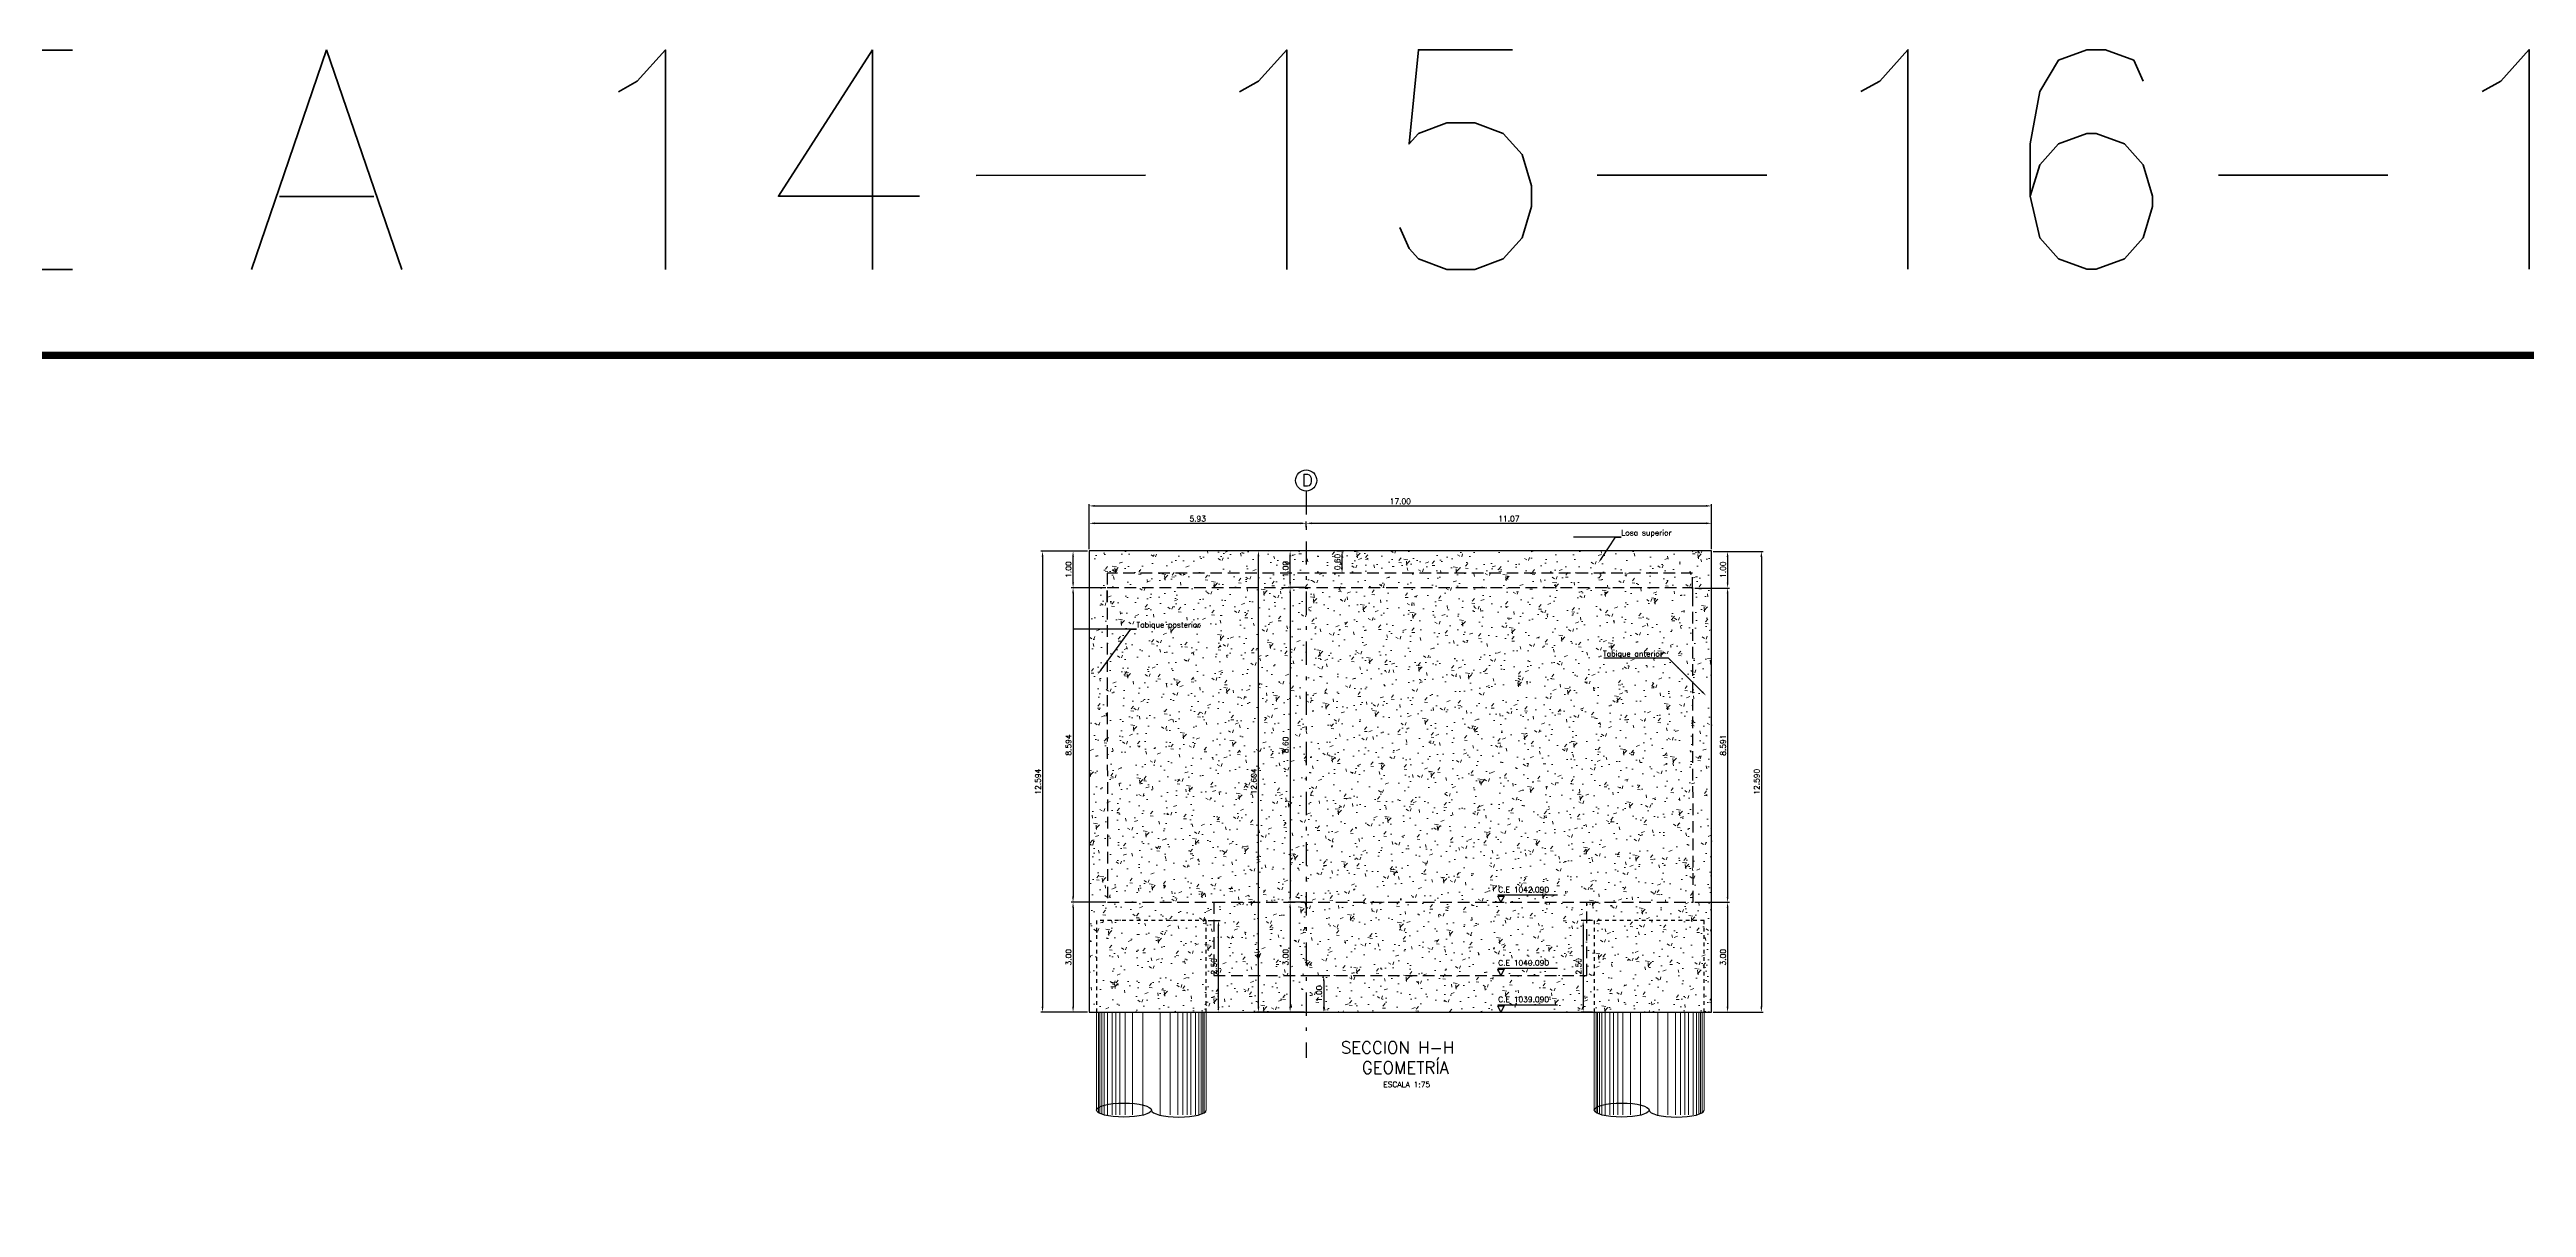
# Model space of a CAD drawing. Header units: metres. Extents: x 1080594 to 1081411, y 976871 to 977162.
# Drawn here: x 1081054 to 1081121.7, y 977129.9 to 977161.6 of the extents above; entities that cross this region are included whole.
import ezdxf
from ezdxf import colors
from ezdxf.entities.mleader import LeaderData, LeaderLine
from ezdxf.math import Vec2, Vec3

# ---------------------------------------------------------------- set-up
doc = ezdxf.new("R2010")
doc.units = ezdxf.units.M
doc.header["$LTSCALE"] = 25.4
doc.linetypes.add('DASHDOT', pattern=[1, 0.5, -0.25, 0, -0.25])
doc.linetypes.add('HIDDEN', pattern=[0.375, 0.25, -0.125])
for name, color, linetype in [('CIRCULOCONTRAP', 130, 'Continuous'), ('CONTRAPESO', 3, 'Continuous'), ('COT', 1, 'Continuous'), ('DIMCONTRAPESO', 1, 'Continuous'), ('ESC_4PL', 7, 'Continuous'), ('PROY', 9, 'HIDDEN'), ('PROYECC', 251, 'HIDDEN'), ('R175COTR', 7, 'Continuous'), ('REGL175', 7, 'Continuous')]:
    doc.layers.add(name, color=color, linetype=linetype)
for name, color, linetype, lineweight in [('COTA', 1, 'Continuous', 30), ('COTACIM', 20, 'Continuous', 5), ('EJECONTRAPESO', 41, 'DASHDOT', 30), ('OTROS', 8, 'Continuous', 5), ('SOLIDOREFCONT', 254, 'Continuous', 5)]:
    doc.layers.add(name, color=color, linetype=linetype, lineweight=lineweight)
doc.styles.add('romans', font='romans.shx')
doc.dimstyles.new('Copy 75', dxfattribs={"dimtxt": 0.15, "dimasz": 0.15, "dimexe": 0.05, "dimexo": 0.05, "dimgap": 0.05, "dimtad": 1, "dimzin": 0, "dimdsep": 46, "dimtxsty": 'romans', "dimcen": 0.002, "dimclrd": 1, "dimclre": 1, "dimclrt": 3, "dimadec": 4, "dimazin": 0, "dimtfac": 1, "dimtofl": 0, "dimtmove": 1, "dimatfit": 3, "dimfxl": 1, "dimtolj": 1, "dimtzin": 0, "dimarcsym": 1})

# ---------------------------------------------------------------- blocks, each defined once
blk = doc.blocks.new('*D1106')
at = {"layer": 'COTA', "color": 1, "lineweight": -2, "transparency": 16777216}
for p, q in [((1081082.425, 977147.934), (1081082.425, 977149.165)), ((1081082.575, 977149.115), (1081099.275, 977149.115)), ((1081099.425, 977147.93), (1081099.425, 977149.165))]:
    blk.add_line(p, q, dxfattribs=at)
at = {"layer": 'COTA', "color": 1, "transparency": 16777216}
for points in [[(1081082.575, 977149.14), (1081082.575, 977149.09), (1081082.425, 977149.115)], [(1081099.275, 977149.14), (1081099.275, 977149.09), (1081099.425, 977149.115)]]:
    blk.add_solid(points, dxfattribs=at)
at = {"layer": 'Defpoints', "color": 0, "transparency": 16777216}
for p in [(1081099.425, 977149.115), (1081082.425, 977147.884), (1081099.425, 977147.88)]:
    blk.add_point(p, dxfattribs=at)
at = {"layer": 'COTA', "color": 3, "transparency": 16777216, "insert": (1081090.925, 977149.24), "char_height": 0.15, "attachment_point": 5, "style": 'romans'}
blk.add_mtext('\\A1;17.00', dxfattribs=at)
blk = doc.blocks.new('*D1107')
at = {"layer": 'Defpoints', "color": 0, "transparency": 16777216}
for p in [(1081088.355, 977148.639), (1081082.425, 977147.884), (1081088.355, 977148.481)]:
    blk.add_point(p, dxfattribs=at)
at = {"layer": 'DIMCONTRAPESO', "color": 1, "lineweight": -2, "transparency": 16777216}
for p, q in [((1081082.425, 977147.934), (1081082.425, 977148.689)), ((1081082.575, 977148.639), (1081088.205, 977148.639)), ((1081088.355, 977148.531), (1081088.355, 977148.689))]:
    blk.add_line(p, q, dxfattribs=at)
at = {"layer": 'DIMCONTRAPESO', "color": 1, "transparency": 16777216}
for points in [[(1081082.575, 977148.664), (1081082.575, 977148.614), (1081082.425, 977148.639)], [(1081088.205, 977148.664), (1081088.205, 977148.614), (1081088.355, 977148.639)]]:
    blk.add_solid(points, dxfattribs=at)
at = {"layer": 'DIMCONTRAPESO', "color": 3, "transparency": 16777216, "insert": (1081085.39, 977148.764), "char_height": 0.15, "attachment_point": 5, "style": 'romans'}
blk.add_mtext('\\A1;5.93', dxfattribs=at)
blk = doc.blocks.new('*D1108')
at = {"layer": 'Defpoints', "color": 0, "transparency": 16777216}
for p in [(1081099.425, 977148.639), (1081088.355, 977148.481), (1081099.425, 977147.88)]:
    blk.add_point(p, dxfattribs=at)
at = {"layer": 'DIMCONTRAPESO', "color": 1, "lineweight": -2, "transparency": 16777216}
for p, q in [((1081088.355, 977148.531), (1081088.355, 977148.689)), ((1081088.505, 977148.639), (1081099.275, 977148.639)), ((1081099.425, 977147.93), (1081099.425, 977148.689))]:
    blk.add_line(p, q, dxfattribs=at)
at = {"layer": 'DIMCONTRAPESO', "color": 1, "transparency": 16777216}
for points in [[(1081088.505, 977148.664), (1081088.505, 977148.614), (1081088.355, 977148.639)], [(1081099.275, 977148.664), (1081099.275, 977148.614), (1081099.425, 977148.639)]]:
    blk.add_solid(points, dxfattribs=at)
at = {"layer": 'DIMCONTRAPESO', "color": 3, "transparency": 16777216, "insert": (1081093.89, 977148.764), "char_height": 0.15, "attachment_point": 5, "style": 'romans'}
blk.add_mtext('\\A1;11.07', dxfattribs=at)
blk = doc.blocks.new('*D1109')
at = {"layer": 'COTA', "color": 1, "lineweight": -2, "transparency": 16777216}
for p, q in [((1081082.875, 977146.875), (1081081.934, 977146.875)), ((1081081.984, 977146.725), (1081081.984, 977138.431)), ((1081082.875, 977138.281), (1081081.934, 977138.281))]:
    blk.add_line(p, q, dxfattribs=at)
at = {"layer": 'COTA', "color": 1, "transparency": 16777216}
for points in [[(1081081.959, 977146.725), (1081082.009, 977146.725), (1081081.984, 977146.875)], [(1081081.959, 977138.431), (1081082.009, 977138.431), (1081081.984, 977138.281)]]:
    blk.add_solid(points, dxfattribs=at)
at = {"layer": 'Defpoints', "color": 0, "transparency": 16777216}
for p in [(1081082.925, 977146.875), (1081081.984, 977138.281), (1081082.925, 977138.281)]:
    blk.add_point(p, dxfattribs=at)
at = {"layer": 'COTA', "color": 3, "transparency": 16777216, "insert": (1081081.859, 977142.578), "char_height": 0.15, "attachment_point": 5, "rotation": 90, "style": 'romans'}
blk.add_mtext('\\A1;8.594', dxfattribs=at)
blk = doc.blocks.new('*D1110')
at = {"layer": 'COTA', "color": 1, "lineweight": -2, "transparency": 16777216}
for p, q in [((1081082.375, 977147.874), (1081081.934, 977147.874)), ((1081081.984, 977147.025), (1081081.984, 977147.724)), ((1081082.875, 977146.875), (1081081.934, 977146.875))]:
    blk.add_line(p, q, dxfattribs=at)
at = {"layer": 'COTA', "color": 1, "transparency": 16777216}
for points in [[(1081081.959, 977147.724), (1081082.009, 977147.724), (1081081.984, 977147.874)], [(1081081.959, 977147.025), (1081082.009, 977147.025), (1081081.984, 977146.875)]]:
    blk.add_solid(points, dxfattribs=at)
at = {"layer": 'Defpoints', "color": 0, "transparency": 16777216}
for p in [(1081081.984, 977147.874), (1081082.425, 977147.874), (1081082.925, 977146.875)]:
    blk.add_point(p, dxfattribs=at)
at = {"layer": 'COTA', "color": 3, "transparency": 16777216, "insert": (1081081.859, 977147.375), "char_height": 0.15, "attachment_point": 5, "rotation": 90, "style": 'romans'}
blk.add_mtext('\\A1;1.00', dxfattribs=at)
blk = doc.blocks.new('*D1111')
at = {"layer": 'COTA', "color": 1, "lineweight": -2, "transparency": 16777216}
for p, q in [((1081082.375, 977147.874), (1081081.1, 977147.874)), ((1081081.15, 977147.724), (1081081.15, 977135.43)), ((1081082.375, 977135.28), (1081081.1, 977135.28))]:
    blk.add_line(p, q, dxfattribs=at)
at = {"layer": 'COTA', "color": 1, "transparency": 16777216}
for points in [[(1081081.125, 977147.724), (1081081.175, 977147.724), (1081081.15, 977147.874)], [(1081081.125, 977135.43), (1081081.175, 977135.43), (1081081.15, 977135.28)]]:
    blk.add_solid(points, dxfattribs=at)
at = {"layer": 'Defpoints', "color": 0, "transparency": 16777216}
for p in [(1081082.425, 977147.874), (1081081.15, 977135.28), (1081082.425, 977135.28)]:
    blk.add_point(p, dxfattribs=at)
at = {"layer": 'COTA', "color": 3, "transparency": 16777216, "insert": (1081081.025, 977141.577), "char_height": 0.15, "attachment_point": 5, "rotation": 90, "style": 'romans'}
blk.add_mtext('\\A1;12.594', dxfattribs=at)
blk = doc.blocks.new('*D1112')
at = {"layer": 'COTA', "color": 1, "lineweight": -2, "transparency": 16777216}
for p, q in [((1081082.875, 977138.28), (1081081.934, 977138.28)), ((1081081.984, 977138.13), (1081081.984, 977135.43)), ((1081082.375, 977135.28), (1081081.934, 977135.28))]:
    blk.add_line(p, q, dxfattribs=at)
at = {"layer": 'COTA', "color": 1, "transparency": 16777216}
for points in [[(1081081.959, 977138.13), (1081082.009, 977138.13), (1081081.984, 977138.28)], [(1081081.959, 977135.43), (1081082.009, 977135.43), (1081081.984, 977135.28)]]:
    blk.add_solid(points, dxfattribs=at)
at = {"layer": 'Defpoints', "color": 0, "transparency": 16777216}
for p in [(1081082.925, 977138.28), (1081081.984, 977135.28), (1081082.425, 977135.28)]:
    blk.add_point(p, dxfattribs=at)
at = {"layer": 'COTA', "color": 3, "transparency": 16777216, "insert": (1081081.859, 977136.78), "char_height": 0.15, "attachment_point": 5, "rotation": 90, "style": 'romans'}
blk.add_mtext('\\A1;3.00', dxfattribs=at)
blk = doc.blocks.new('*D1113')
at = {"layer": 'COTA', "color": 1, "lineweight": -2, "transparency": 16777216}
for p, q in [((1081099.475, 977147.87), (1081099.916, 977147.87)), ((1081099.866, 977147.72), (1081099.866, 977147.021)), ((1081098.975, 977146.871), (1081099.916, 977146.871))]:
    blk.add_line(p, q, dxfattribs=at)
at = {"layer": 'COTA', "color": 1, "transparency": 16777216}
for points in [[(1081099.841, 977147.72), (1081099.891, 977147.72), (1081099.866, 977147.87)], [(1081099.841, 977147.021), (1081099.891, 977147.021), (1081099.866, 977146.871)]]:
    blk.add_solid(points, dxfattribs=at)
at = {"layer": 'Defpoints', "color": 0, "transparency": 16777216}
for p in [(1081099.425, 977147.87), (1081098.925, 977146.871), (1081099.866, 977146.871)]:
    blk.add_point(p, dxfattribs=at)
at = {"layer": 'COTA', "color": 3, "transparency": 16777216, "insert": (1081099.741, 977147.371), "char_height": 0.15, "attachment_point": 5, "rotation": 90, "style": 'romans'}
blk.add_mtext('\\A1;1.00', dxfattribs=at)
blk = doc.blocks.new('*D1114')
at = {"layer": 'COTA', "color": 1, "lineweight": -2, "transparency": 16777216}
for p, q in [((1081099.475, 977147.87), (1081100.838, 977147.87)), ((1081100.788, 977147.72), (1081100.788, 977135.43)), ((1081099.475, 977135.28), (1081100.838, 977135.28))]:
    blk.add_line(p, q, dxfattribs=at)
at = {"layer": 'COTA', "color": 1, "transparency": 16777216}
for points in [[(1081100.763, 977147.72), (1081100.813, 977147.72), (1081100.788, 977147.87)], [(1081100.763, 977135.43), (1081100.813, 977135.43), (1081100.788, 977135.28)]]:
    blk.add_solid(points, dxfattribs=at)
at = {"layer": 'Defpoints', "color": 0, "transparency": 16777216}
for p in [(1081099.425, 977147.87), (1081099.425, 977135.28), (1081100.788, 977135.28)]:
    blk.add_point(p, dxfattribs=at)
at = {"layer": 'COTA', "color": 3, "transparency": 16777216, "insert": (1081100.663, 977141.575), "char_height": 0.15, "attachment_point": 5, "rotation": 90, "style": 'romans'}
blk.add_mtext('\\A1;12.590', dxfattribs=at)
blk = doc.blocks.new('*D1115')
at = {"layer": 'COTA', "color": 1, "lineweight": -2, "transparency": 16777216}
for p, q in [((1081088.305, 977147.884), (1081086.998, 977147.884)), ((1081087.048, 977135.43), (1081087.048, 977147.734)), ((1081088.305, 977135.28), (1081086.998, 977135.28))]:
    blk.add_line(p, q, dxfattribs=at)
at = {"layer": 'COTA', "color": 1, "transparency": 16777216}
for points in [[(1081087.023, 977147.734), (1081087.073, 977147.734), (1081087.048, 977147.884)], [(1081087.023, 977135.43), (1081087.073, 977135.43), (1081087.048, 977135.28)]]:
    blk.add_solid(points, dxfattribs=at)
at = {"layer": 'Defpoints', "color": 0, "transparency": 16777216}
for p in [(1081087.048, 977147.884), (1081088.355, 977147.884), (1081088.355, 977135.28)]:
    blk.add_point(p, dxfattribs=at)
at = {"layer": 'COTA', "color": 3, "transparency": 16777216, "insert": (1081086.923, 977141.582), "char_height": 0.15, "attachment_point": 5, "rotation": 90, "style": 'romans'}
blk.add_mtext('\\A1;12.604', dxfattribs=at)
blk = doc.blocks.new('*D1116')
at = {"layer": 'COTA', "color": 1, "lineweight": -2, "transparency": 16777216}
for p, q in [((1081098.975, 977146.871), (1081099.916, 977146.871)), ((1081099.866, 977146.721), (1081099.866, 977138.43)), ((1081098.975, 977138.28), (1081099.916, 977138.28))]:
    blk.add_line(p, q, dxfattribs=at)
at = {"layer": 'COTA', "color": 1, "transparency": 16777216}
for points in [[(1081099.841, 977146.721), (1081099.891, 977146.721), (1081099.866, 977146.871)], [(1081099.841, 977138.43), (1081099.891, 977138.43), (1081099.866, 977138.28)]]:
    blk.add_solid(points, dxfattribs=at)
at = {"layer": 'Defpoints', "color": 0, "transparency": 16777216}
for p in [(1081098.925, 977146.871), (1081098.925, 977138.28), (1081099.866, 977138.28)]:
    blk.add_point(p, dxfattribs=at)
at = {"layer": 'COTA', "color": 3, "transparency": 16777216, "insert": (1081099.741, 977142.576), "char_height": 0.15, "attachment_point": 5, "rotation": 90, "style": 'romans'}
blk.add_mtext('\\A1;8.591', dxfattribs=at)
blk = doc.blocks.new('*D1117')
at = {"layer": 'COTA', "color": 1, "lineweight": -2, "transparency": 16777216}
for p, q in [((1081098.975, 977138.28), (1081099.916, 977138.28)), ((1081099.866, 977138.13), (1081099.866, 977135.43)), ((1081099.475, 977135.28), (1081099.916, 977135.28))]:
    blk.add_line(p, q, dxfattribs=at)
at = {"layer": 'COTA', "color": 1, "transparency": 16777216}
for points in [[(1081099.841, 977138.13), (1081099.891, 977138.13), (1081099.866, 977138.28)], [(1081099.841, 977135.43), (1081099.891, 977135.43), (1081099.866, 977135.28)]]:
    blk.add_solid(points, dxfattribs=at)
at = {"layer": 'Defpoints', "color": 0, "transparency": 16777216}
for p in [(1081098.925, 977138.28), (1081099.425, 977135.28), (1081099.866, 977135.28)]:
    blk.add_point(p, dxfattribs=at)
at = {"layer": 'COTA', "color": 3, "transparency": 16777216, "insert": (1081099.741, 977136.78), "char_height": 0.15, "attachment_point": 5, "rotation": 90, "style": 'romans'}
blk.add_mtext('\\A1;3.00', dxfattribs=at)
blk = doc.blocks.new('*D1118')
at = {"layer": 'COTA', "color": 1, "lineweight": -2, "transparency": 16777216}
for p, q in [((1081088.306, 977146.884), (1081087.864, 977146.884)), ((1081087.914, 977146.734), (1081087.914, 977138.43)), ((1081088.305, 977138.28), (1081087.864, 977138.28))]:
    blk.add_line(p, q, dxfattribs=at)
at = {"layer": 'COTA', "color": 1, "transparency": 16777216}
for points in [[(1081087.889, 977146.734), (1081087.939, 977146.734), (1081087.914, 977146.884)], [(1081087.889, 977138.43), (1081087.939, 977138.43), (1081087.914, 977138.28)]]:
    blk.add_solid(points, dxfattribs=at)
at = {"layer": 'Defpoints', "color": 0, "transparency": 16777216}
for p in [(1081088.356, 977146.884), (1081087.914, 977138.28), (1081088.355, 977138.28)]:
    blk.add_point(p, dxfattribs=at)
at = {"layer": 'COTA', "color": 3, "transparency": 16777216, "insert": (1081087.789, 977142.582), "char_height": 0.15, "attachment_point": 5, "rotation": 90, "style": 'romans'}
blk.add_mtext('\\A1;8.60', dxfattribs=at)
blk = doc.blocks.new('*D1119')
at = {"layer": 'COTA', "color": 1, "lineweight": -2, "transparency": 16777216}
for p, q in [((1081088.305, 977147.884), (1081087.864, 977147.884)), ((1081087.914, 977147.034), (1081087.914, 977147.734)), ((1081088.306, 977146.884), (1081087.864, 977146.884))]:
    blk.add_line(p, q, dxfattribs=at)
at = {"layer": 'COTA', "color": 1, "transparency": 16777216}
for points in [[(1081087.889, 977147.734), (1081087.939, 977147.734), (1081087.914, 977147.884)], [(1081087.889, 977147.034), (1081087.939, 977147.034), (1081087.914, 977146.884)]]:
    blk.add_solid(points, dxfattribs=at)
at = {"layer": 'Defpoints', "color": 0, "transparency": 16777216}
for p in [(1081087.914, 977147.884), (1081088.355, 977147.884), (1081088.356, 977146.884)]:
    blk.add_point(p, dxfattribs=at)
at = {"layer": 'COTA', "color": 3, "transparency": 16777216, "insert": (1081087.789, 977147.384), "char_height": 0.15, "attachment_point": 5, "rotation": 90, "style": 'romans'}
blk.add_mtext('\\A1;1.00', dxfattribs=at)
blk = doc.blocks.new('*D1120')
at = {"layer": 'COTA', "color": 1, "lineweight": -2, "transparency": 16777216}
for p, q in [((1081088.305, 977138.28), (1081087.864, 977138.28)), ((1081087.914, 977138.13), (1081087.914, 977135.43)), ((1081088.305, 977135.28), (1081087.864, 977135.28))]:
    blk.add_line(p, q, dxfattribs=at)
at = {"layer": 'COTA', "color": 1, "transparency": 16777216}
for points in [[(1081087.889, 977138.13), (1081087.939, 977138.13), (1081087.914, 977138.28)], [(1081087.889, 977135.43), (1081087.939, 977135.43), (1081087.914, 977135.28)]]:
    blk.add_solid(points, dxfattribs=at)
at = {"layer": 'Defpoints', "color": 0, "transparency": 16777216}
for p in [(1081088.355, 977138.28), (1081087.914, 977135.28), (1081088.355, 977135.28)]:
    blk.add_point(p, dxfattribs=at)
at = {"layer": 'COTA', "color": 3, "transparency": 16777216, "insert": (1081087.789, 977136.78), "char_height": 0.15, "attachment_point": 5, "rotation": 90, "style": 'romans'}
blk.add_mtext('\\A1;3.00', dxfattribs=at)
blk = doc.blocks.new('*D1121')
at = {"layer": 'COTA', "color": 1, "lineweight": -2, "transparency": 16777216}
for p, q in [((1081089.188, 977147.884), (1081089.382, 977147.884)), ((1081089.396, 977147.279), (1081089.282, 977147.279)), ((1081089.332, 977147.429), (1081089.332, 977147.734))]:
    blk.add_line(p, q, dxfattribs=at)
at = {"layer": 'COTA', "color": 1, "transparency": 16777216}
for points in [[(1081089.307, 977147.734), (1081089.357, 977147.734), (1081089.332, 977147.884)], [(1081089.307, 977147.429), (1081089.357, 977147.429), (1081089.332, 977147.279)]]:
    blk.add_solid(points, dxfattribs=at)
at = {"layer": 'Defpoints', "color": 0, "transparency": 16777216}
for p in [(1081089.138, 977147.884, 308.057), (1081089.332, 977147.884), (1081089.446, 977147.279, 308.057)]:
    blk.add_point(p, dxfattribs=at)
at = {"layer": 'COTA', "color": 3, "transparency": 16777216, "insert": (1081089.207, 977147.581), "char_height": 0.15, "attachment_point": 5, "rotation": 90, "style": 'romans'}
blk.add_mtext('\\A1;0.60', dxfattribs=at)
blk = doc.blocks.new('*D1122')
at = {"layer": 'COTA', "color": 1, "lineweight": -2, "transparency": 16777216}
for p, q in [((1081088.405, 977136.28), (1081088.882, 977136.28)), ((1081088.832, 977136.13), (1081088.832, 977135.43)), ((1081088.405, 977135.28), (1081088.882, 977135.28))]:
    blk.add_line(p, q, dxfattribs=at)
at = {"layer": 'COTA', "color": 1, "transparency": 16777216}
for points in [[(1081088.807, 977136.13), (1081088.857, 977136.13), (1081088.832, 977136.28)], [(1081088.807, 977135.43), (1081088.857, 977135.43), (1081088.832, 977135.28)]]:
    blk.add_solid(points, dxfattribs=at)
at = {"layer": 'Defpoints', "color": 0, "transparency": 16777216}
for p in [(1081088.355, 977136.28, 308.057), (1081088.355, 977135.28, 308.057), (1081088.832, 977135.28)]:
    blk.add_point(p, dxfattribs=at)
at = {"layer": 'COTA', "color": 3, "transparency": 16777216, "insert": (1081088.707, 977135.78), "char_height": 0.15, "attachment_point": 5, "rotation": 90, "style": 'romans'}
blk.add_mtext('\\A1;1.00', dxfattribs=at)
blk = doc.blocks.new('*D1444')
at = {"layer": 'COTA', "color": 1, "lineweight": -2, "transparency": 16777216}
for p, q in [((1081085.674, 977137.782), (1081086.007, 977137.782)), ((1081085.957, 977135.43), (1081085.957, 977137.632)), ((1081085.674, 977135.28), (1081086.007, 977135.28))]:
    blk.add_line(p, q, dxfattribs=at)
at = {"layer": 'COTA', "color": 1, "transparency": 16777216}
for points in [[(1081085.932, 977137.632), (1081085.982, 977137.632), (1081085.957, 977137.782)], [(1081085.932, 977135.43), (1081085.982, 977135.43), (1081085.957, 977135.28)]]:
    blk.add_solid(points, dxfattribs=at)
at = {"layer": 'Defpoints', "color": 0, "transparency": 16777216}
for p in [(1081085.624, 977137.782), (1081085.957, 977137.782), (1081085.624, 977135.28)]:
    blk.add_point(p, dxfattribs=at)
at = {"layer": 'COTA', "color": 3, "transparency": 16777216, "insert": (1081085.832, 977136.531), "char_height": 0.15, "attachment_point": 5, "rotation": 90, "style": 'romans'}
blk.add_mtext('\\A1;2.50', dxfattribs=at)
blk = doc.blocks.new('*D1445')
at = {"layer": 'COTA', "color": 1, "lineweight": -2, "transparency": 16777216}
for p, q in [((1081096.172, 977137.782), (1081095.87, 977137.782)), ((1081095.92, 977137.632), (1081095.92, 977135.43)), ((1081096.172, 977135.28), (1081095.87, 977135.28))]:
    blk.add_line(p, q, dxfattribs=at)
at = {"layer": 'COTA', "color": 1, "transparency": 16777216}
for points in [[(1081095.895, 977137.632), (1081095.945, 977137.632), (1081095.92, 977137.782)], [(1081095.895, 977135.43), (1081095.945, 977135.43), (1081095.92, 977135.28)]]:
    blk.add_solid(points, dxfattribs=at)
at = {"layer": 'Defpoints', "color": 0, "transparency": 16777216}
for p in [(1081096.222, 977137.782), (1081095.92, 977135.28), (1081096.222, 977135.28)]:
    blk.add_point(p, dxfattribs=at)
at = {"layer": 'COTA', "color": 3, "transparency": 16777216, "insert": (1081095.795, 977136.531), "char_height": 0.15, "attachment_point": 5, "rotation": 90, "style": 'romans'}
blk.add_mtext('\\A1;2.50', dxfattribs=at)

msp = doc.modelspace()

# ---------------------------------------------------------------- hatches: boundary and pattern name
at = {"layer": 'SOLIDOREFCONT', "true_color": 0x5b5b5b, "transparency": 33554546}
h = msp.add_hatch(dxfattribs=at)
h.set_pattern_fill('AR-CONC', color=251, scale=0.005)
h.set_pattern_definition([(50, (426.2063, 72.8429), (0.91092334498, -0.0796954277), [0.09525, -1.04775]), (355, (426.2063, 72.8429), (-0.1762171071, 0.9552842262), [0.0762, -0.83820292085]), (100.4514447, (426.28225, 72.8363), (0.73470623545, 0.87558875956), [0.080950044, -0.890451223]), (46.1842, (426.2063, 73.0969), (1.3553952045, -0.2102116397), [0.142875, -1.571625]), (96.63555761, (426.3193, 73.0794), (1.1870206703, 1.237130623), [0.1214251157, -1.3356780408]), (351.18415117, (426.2063, 73.097), (1.1870206703, 1.2371306229), [0.1142998354, -1.2572986596]), (21, (426.3333, 73.0334), (0.75807195635, -0.51132599094), [0.09525, -1.04775]), (326, (426.3333, 73.0334), (0.30901014174, 0.9209398306), [0.0762, -0.8382]), (71.451445, (426.3965, 72.9908), (1.0670820964, 0.40961384443), [0.080950044, -0.890449688]), (37.5, (426.20634, 72.84294), (0.01544301625, 0.422775194366), [0, -0.82804, 0, -0.8509, 0, -0.841375]), (7.5, (426.20634, 72.84294), (0.33409831255, 0.50090287409), [0, -0.48514, 0, -0.80899, 0, -0.320675]), (327.5, (425.92313, 72.84294), (0.677952975834, -0.02864371996), [0, -0.3175, 0, -0.9906, 0, -1.31445]), (317.5, (425.7961, 72.84294), (0.74064590693, 0.12713245517), [0, -0.41275, 0, -0.65786, 0, -0.93345])])
h.paths.add_polyline_path([(1081099.425038, 977147.871275), (1081088.355395, 977147.885275), (1081082.425479, 977147.875275), (1081082.425479, 977135.280275), (1081099.425292, 977135.280275)])

# ---------------------------------------------------------------- linework, layer by layer
at = {"layer": 'CIRCULOCONTRAP'}
msp.add_circle((1081088.35292, 977149.809702), 0.289667, dxfattribs=at)
at = {"layer": 'CONTRAPESO'}
msp.add_lwpolyline([(1081099.425038, 977147.882379), (1081082.42542, 977147.884379), (1081082.425479, 977135.280275), (1081099.425292, 977135.280275)], close=True, dxfattribs=at)
at = {"layer": 'COT'}
for centre in [(1081083.373431, 977132.602379), (1081096.972261, 977132.602379)]:
    msp.add_ellipse(centre, major_axis=(0.750261, 0), ratio=0.25438133, dxfattribs=at)
for centre in [(1081084.873952, 977132.602379), (1081098.472782, 977132.602379)]:
    msp.add_ellipse(centre, major_axis=(0.750261, 0), ratio=0.25438133, start_param=3.141592654, end_param=6.283185307, dxfattribs=at)
at = {"layer": 'COTA', "const_width": 0.2}
msp.add_lwpolyline([(1080619.797527, 977153.234077), (1081240.811784, 977153.234077), (1081240.811784, 976870.940986), (1080619.797527, 976870.940986)], close=True, dxfattribs=at)
at = {"layer": 'COTA', "color": 2}
for points in [[(1081082.425479, 977147.874275), (1081082.425479, 977147.874275)], [(1081093.585227, 977138.480474), (1081095.220009, 977138.480474)], [(1081093.585227, 977136.480452), (1081095.220009, 977136.480452)], [(1081093.585227, 977135.480452), (1081095.220009, 977135.480452)]]:
    msp.add_lwpolyline(points, dxfattribs=at)
for points in [[(1081093.585227, 977138.449197), (1081093.757326, 977138.449197), (1081093.671277, 977138.281785), (1081093.671277, 977138.281785)], [(1081093.585227, 977136.449175), (1081093.757326, 977136.449175), (1081093.671277, 977136.281763), (1081093.671277, 977136.281763)], [(1081093.585227, 977135.449175), (1081093.757326, 977135.449175), (1081093.671277, 977135.281763), (1081093.671277, 977135.281763)]]:
    msp.add_lwpolyline(points, close=True, dxfattribs=at)
at = {"layer": 'EJECONTRAPESO', "ltscale": 0.05}
msp.add_lwpolyline([(1081088.355395, 977149.516091), (1081088.355395, 977134.026555)], dxfattribs=at)
at = {"layer": 'OTROS'}
for p, q in [((1081082.678615, 977135.280275), (1081082.678615, 977132.530366)), ((1081082.71685, 977135.280275), (1081082.71685, 977132.510024)), ((1081082.767831, 977135.280275), (1081082.767831, 977132.489715)), ((1081082.831556, 977135.280275), (1081082.831556, 977132.46999)), ((1081082.920771, 977135.280275), (1081082.920771, 977132.46999)), ((1081083.048222, 977135.280275), (1081083.048222, 977132.46999)), ((1081083.150182, 977135.280275), (1081083.150182, 977132.46999)), ((1081083.264888, 977135.280275), (1081083.264888, 977132.46999)), ((1081083.405083, 977135.280275), (1081083.405083, 977132.46999)), ((1081083.612087, 977135.280275), (1081083.612087, 977132.46999)), ((1081083.885794, 977135.280275), (1081083.885794, 977132.46999)), ((1081084.361576, 977135.280275), (1081084.361576, 977132.46999)), ((1081084.635283, 977135.280275), (1081084.635283, 977132.46999)), ((1081084.842287, 977135.280275), (1081084.842287, 977132.46999)), ((1081084.982483, 977135.280275), (1081084.982483, 977132.46999)), ((1081085.097188, 977135.280275), (1081085.097188, 977132.46999)), ((1081085.199149, 977135.280275), (1081085.199149, 977132.46999)), ((1081085.326599, 977135.280275), (1081085.326599, 977132.46999)), ((1081085.415814, 977135.280275), (1081085.415814, 977132.46999)), ((1081085.47954, 977135.280275), (1081085.47954, 977132.489715)), ((1081085.53052, 977135.280275), (1081085.53052, 977132.510024)), ((1081085.568755, 977135.280275), (1081085.568755, 977132.530366)), ((1081096.277293, 977135.280275), (1081096.277293, 977132.530366)), ((1081096.315528, 977135.280275), (1081096.315528, 977132.510024)), ((1081096.366508, 977135.280275), (1081096.366508, 977132.489715)), ((1081096.430233, 977135.280275), (1081096.430233, 977132.46999)), ((1081096.519448, 977135.280275), (1081096.519448, 977132.46999)), ((1081096.646899, 977135.280275), (1081096.646899, 977132.46999)), ((1081096.748859, 977135.280275), (1081096.748859, 977132.46999)), ((1081096.863565, 977135.280275), (1081096.863565, 977132.46999)), ((1081097.00376, 977135.280275), (1081097.00376, 977132.46999)), ((1081097.210764, 977135.280275), (1081097.210764, 977132.46999)), ((1081097.484471, 977135.280275), (1081097.484471, 977132.46999)), ((1081097.960406, 977135.280275), (1081097.960406, 977132.46999)), ((1081098.234113, 977135.280275), (1081098.234113, 977132.46999)), ((1081098.441117, 977135.280275), (1081098.441117, 977132.46999)), ((1081098.581313, 977135.280275), (1081098.581313, 977132.46999)), ((1081098.696018, 977135.280275), (1081098.696018, 977132.46999)), ((1081098.797979, 977135.280275), (1081098.797979, 977132.46999)), ((1081098.925429, 977135.280275), (1081098.925429, 977132.46999)), ((1081099.014645, 977135.280275), (1081099.014645, 977132.46999)), ((1081099.07837, 977135.280275), (1081099.07837, 977132.489715)), ((1081099.12935, 977135.280275), (1081099.12935, 977132.510024)), ((1081099.167585, 977135.280275), (1081099.167585, 977132.530366))]:
    msp.add_line(p, q, dxfattribs=at)
for points in [[(1081082.623171, 977132.602379), (1081082.623171, 977135.280275), (1081085.624213, 977135.280275), (1081085.624213, 977132.602379)], [(1081096.222001, 977132.602379), (1081096.222001, 977135.280275), (1081099.223043, 977135.280275), (1081099.223043, 977132.602379)]]:
    msp.add_lwpolyline(points, dxfattribs=at)
at = {"layer": 'PROY', "color": 250, "ltscale": 0.05}
msp.add_lwpolyline([(1081096.023692, 977136.280272), (1081096.023692, 977138.280275), (1081098.925499, 977138.280278), (1081098.910832, 977147.278091), (1081082.911207, 977147.279973), (1081082.925846, 977138.280356), (1081085.82627, 977138.280275), (1081085.82627, 977136.280188)], close=True, dxfattribs=at)
at = {"layer": 'PROY', "color": 252, "ltscale": 0.05}
for points in [[(1081082.911207, 977146.487856), (1081082.91512, 977146.884274), (1081098.910832, 977146.884274), (1081098.910832, 977146.485974)], [(1081085.82627, 977138.280275), (1081096.023692, 977138.280275)]]:
    msp.add_lwpolyline(points, dxfattribs=at)
at = {"layer": 'PROYECC', "color": 14, "ltscale": 0.01}
for points in [[(1081082.623171, 977135.280275), (1081085.624213, 977135.280275), (1081085.624213, 977137.782306), (1081082.623171, 977137.782306)], [(1081096.222001, 977135.280275), (1081099.223043, 977135.280275), (1081099.223043, 977137.782306), (1081096.222001, 977137.782306)]]:
    msp.add_lwpolyline(points, close=True, dxfattribs=at)

# ---------------------------------------------------------------- texts
at = {"layer": 'COTA', "color": 3, "char_height": 0.15, "attachment_point": 1, "style": 'romans'}
for s, insert in [('C.E 1042.090', (1081093.600201, 977138.701057)), ('C.E 1040.090', (1081093.600201, 977136.701035)), ('C.E 1039.090', (1081093.600201, 977135.701034))]:
    msp.add_mtext(s, dxfattribs=dict(at, insert=insert))
at = {"layer": 'ESC_4PL', "insert": (1080899.154903, 977171.551388), "char_height": 6, "width": 322.62567568, "attachment_point": 1, "rotation": 0.00909457, "style": 'romans'}
msp.add_mtext('\\pi86.064;\\PCONTRAPESO EJE A 14-15-16-17-18', dxfattribs=at)
at = {"layer": 'R175COTR', "insert": (1081088.235309, 977149.981544, 308.056641), "char_height": 0.33, "width": 0.41500103, "attachment_point": 1, "rotation": 359.99996369, "style": 'romans'}
msp.add_mtext('{\\C0;D}', dxfattribs=at)
at = {"layer": 'REGL175', "insert": (1081083.09193, 977134.477009), "char_height": 0.33, "width": 14.49150363, "attachment_point": 1, "style": 'romans'}
msp.add_mtext('\\pi6.2094;{\\C0;SECCION H-H \\P\\pi6.7822;GEOMETRÍA\\P\\pi7.3672;\\H0.45455x;\\C3;ESCALA 1:75}', dxfattribs=at)

# ---------------------------------------------------------------- dimensions: what is measured, and where the dimension line sits
at = {"layer": 'COTA', "color": 4}
dim = msp.add_linear_dim(base=(1081099.424979, 977149.115433), p1=(1081082.425379, 977147.884379), p2=(1081099.424979, 977147.880379), dimstyle='Copy 75', dxfattribs=at)
dim.commit()
dim.dimension.update_dxf_attribs({"geometry": '*D1106', "text_midpoint": (1081090.925179, 977149.240433)})
at = {"layer": 'COTA', "color": 2}
for base, p1, p2, picture, middle in [((1081081.149647, 977135.280275), (1081082.425479, 977147.874275), (1081082.425479, 977135.280275), '*D1111', (1081081.024647, 977141.577275)), ((1081087.04816, 977147.884275), (1081088.355395, 977135.280275), (1081088.355395, 977147.884275), '*D1115', (1081086.92316, 977141.582275)), ((1081100.788017, 977135.280275), (1081099.425038, 977147.870275), (1081099.425292, 977135.280275), '*D1114', (1081100.663017, 977141.575275)), ((1081081.984476, 977138.281275), (1081082.925479, 977146.875116), (1081082.925479, 977138.281275), '*D1109', (1081081.859476, 977142.578196)), ((1081099.865981, 977138.280275), (1081098.925035, 977146.870906), (1081098.925479, 977138.280275), '*D1116', (1081099.740981, 977142.57559))]:
    dim = msp.add_linear_dim(base=base, p1=p1, p2=p2, angle=90, dimstyle='Copy 75', override={"dimdec": 3}, dxfattribs=at)
    dim.commit()
    dim.dimension.update_dxf_attribs({"geometry": picture, "text_midpoint": middle})
at = {"layer": 'COTA'}
for base, p1, p2, picture, middle in [((1081081.984476, 977147.874275), (1081082.925479, 977146.875116), (1081082.425479, 977147.874275), '*D1110', (1081081.859476, 977147.374696)), ((1081087.914392, 977147.884275), (1081088.355605, 977146.884274), (1081088.355395, 977147.884275), '*D1119', (1081087.789392, 977147.384274)), ((1081099.865981, 977146.870906), (1081099.42502, 977147.870275), (1081098.925035, 977146.870906), '*D1113', (1081099.740981, 977147.37059)), ((1081087.914392, 977138.280275), (1081088.355621, 977146.884274), (1081088.355395, 977138.280275), '*D1118', (1081087.789392, 977142.582274)), ((1081081.984461, 977135.280275), (1081082.925479, 977138.280275), (1081082.425479, 977135.280275), '*D1112', (1081081.859461, 977136.780275)), ((1081087.914377, 977135.280275), (1081088.355395, 977138.280275), (1081088.355395, 977135.280275), '*D1120', (1081087.789377, 977136.780275)), ((1081099.865981, 977135.280275), (1081098.925479, 977138.280275), (1081099.425038, 977135.280275), '*D1117', (1081099.740981, 977136.780275))]:
    dim = msp.add_linear_dim(base=base, p1=p1, p2=p2, angle=90, dimstyle='Copy 75', dxfattribs=at)
    dim.commit()
    dim.dimension.update_dxf_attribs({"geometry": picture, "text_midpoint": middle})
at = {"layer": 'COTA', "color": 2}
for base, p1, p2, picture, middle in [((1081089.332455, 977147.88356), (1081089.446209, 977147.279271, 308.056641), (1081089.138244, 977147.88356, 308.056641), '*D1121', (1081089.207455, 977147.581416)), ((1081085.957242, 977137.782306), (1081085.624213, 977135.280275), (1081085.624213, 977137.782306), '*D1444', (1081085.832242, 977136.53129)), ((1081095.920235, 977135.280275), (1081096.222001, 977137.782306), (1081096.222001, 977135.280275), '*D1445', (1081095.795235, 977136.53129)), ((1081088.831759, 977135.280275, -308.056641), (1081088.355395, 977136.280209), (1081088.355395, 977135.280275), '*D1122', (1081088.706759, 977135.780242, -308.056641))]:
    dim = msp.add_linear_dim(base=base, p1=p1, p2=p2, angle=90, dimstyle='Copy 75', dxfattribs=at)
    dim.commit()
    dim.dimension.update_dxf_attribs({"geometry": picture, "text_midpoint": middle})
at = {"layer": 'DIMCONTRAPESO'}
for base, p1, p2, picture, middle in [((1081088.355336, 977148.639441), (1081082.42542, 977147.884379), (1081088.355336, 977148.480854), '*D1107', (1081085.390378, 977148.764441)), ((1081099.424979, 977148.639441), (1081088.355336, 977148.480854), (1081099.424979, 977147.880379), '*D1108', (1081093.890157, 977148.764441))]:
    dim = msp.add_linear_dim(base=base, p1=p1, p2=p2, dimstyle='Copy 75', dxfattribs=at)
    dim.commit()
    dim.dimension.update_dxf_attribs({"geometry": picture, "text_midpoint": middle})

# ---------------------------------------------------------------- leaders
at = {"layer": 'COTACIM'}
ml = msp.add_multileader_mtext('Standard', dxfattribs=at)
ml.set_content('Losa superior', color=3, style='romans')
ml.set_leader_properties(color=256)
ml.build(insert=Vec2(0, 0))
ml.multileader.update_dxf_attribs({"text_left_attachment_type": 6, "text_right_attachment_type": 6, "dogleg_length": 0.15602, "arrow_head_size": 0.15})
ctx = ml.context
ctx.base_point, ctx.char_height, ctx.arrow_head_size, ctx.landing_gap_size, ctx.plane_origin = Vec3(1081096.960202, 977148.257374), 0.15, 0.15, 0, Vec3(1081100.832439, 977146.77983)
ctx.left_attachment, ctx.right_attachment = 6, 6
notes = []
notes.append((ctx, [(0, (1, 1, 0), (1081096.804182, 977148.257374), (1, 0), 0.15602, [(0, [(1081096.334863, 977147.553574)], 0, [])])]))
ctx.mtext.insert, ctx.mtext.width, ctx.mtext.flow_direction = Vec3(1081096.960202, 977148.457374), 4.2167417, 5
ml = msp.add_multileader_mtext('Standard', dxfattribs=at)
ml.set_content('Tabique posterior', color=3, style='romans')
ml.set_leader_properties(color=256)
ml.build(insert=Vec2(0, 0))
ml.multileader.update_dxf_attribs({"text_left_attachment_type": 6, "text_right_attachment_type": 6, "dogleg_length": 0.15602, "arrow_head_size": 0.15})
ctx = ml.context
ctx.base_point, ctx.char_height, ctx.arrow_head_size, ctx.landing_gap_size, ctx.plane_origin = Vec3(1081083.71553, 977145.741557, -308.056641), 0.15, 0.15, 0, Vec3(1081082.942814, 977144.237317, -308.056641)
ctx.left_attachment, ctx.right_attachment = 6, 6
notes.append((ctx, [(0, (1, 1, 0), (1081083.55951, 977145.741557, -308.056641), (1, 0), 0.15602, [(0, [(1081082.659288, 977144.513439, -308.056641)], 0, [])])]))
ctx.mtext.insert, ctx.mtext.width, ctx.mtext.flow_direction = Vec3(1081083.71553, 977145.941557, -308.056641), 4.2167417, 5
ml = msp.add_multileader_mtext('Standard', dxfattribs=at)
ml.set_content('Tabique anterior', color=3, style='romans')
ml.set_leader_properties(color=256)
ml.build(insert=Vec2(0, 0))
ml.multileader.update_dxf_attribs({"text_left_attachment_type": 6, "text_right_attachment_type": 6, "dogleg_length": 0.15602, "arrow_head_size": 0.15})
ctx = ml.context
ctx.base_point, ctx.char_height, ctx.arrow_head_size, ctx.landing_gap_size, ctx.plane_origin = Vec3(1081096.255507, 977144.949514, -308.056641), 0.15, 0.15, 0, Vec3(1081103.774874, 977143.155027, -308.056641)
ctx.left_attachment, ctx.right_attachment, ctx.text_align_type = 6, 6, 2
notes.append((ctx, [(1, (1, 1, 0), (1081098.254384, 977144.949514, -308.056641), (-1, 0), 0.15602, [(0, [(1081099.277299, 977143.92877, -308.056641)], 0, [])])]))
ctx.mtext.insert, ctx.mtext.width, ctx.mtext.alignment, ctx.mtext.flow_direction = Vec3(1081098.098364, 977145.149514, -308.056641), 4.2167417, 3, 5
for ctx, leaders in notes:
    for number, flags, end, landing, length, lines in leaders:
        leader = LeaderData()
        leader.index, (leader.has_last_leader_line, leader.has_dogleg_vector, leader.attachment_direction) = number, flags
        leader.last_leader_point, leader.dogleg_vector, leader.dogleg_length = Vec3(end), Vec3(landing), length
        for number, points, colour, breaks in lines:
            line = LeaderLine()
            line.index, line.vertices, line.color, line.breaks = number, Vec3.list(points), colors.encode_raw_color(colour), breaks
            leader.lines.append(line)
        ctx.leaders.append(leader)

doc.saveas('drawing.dxf')
